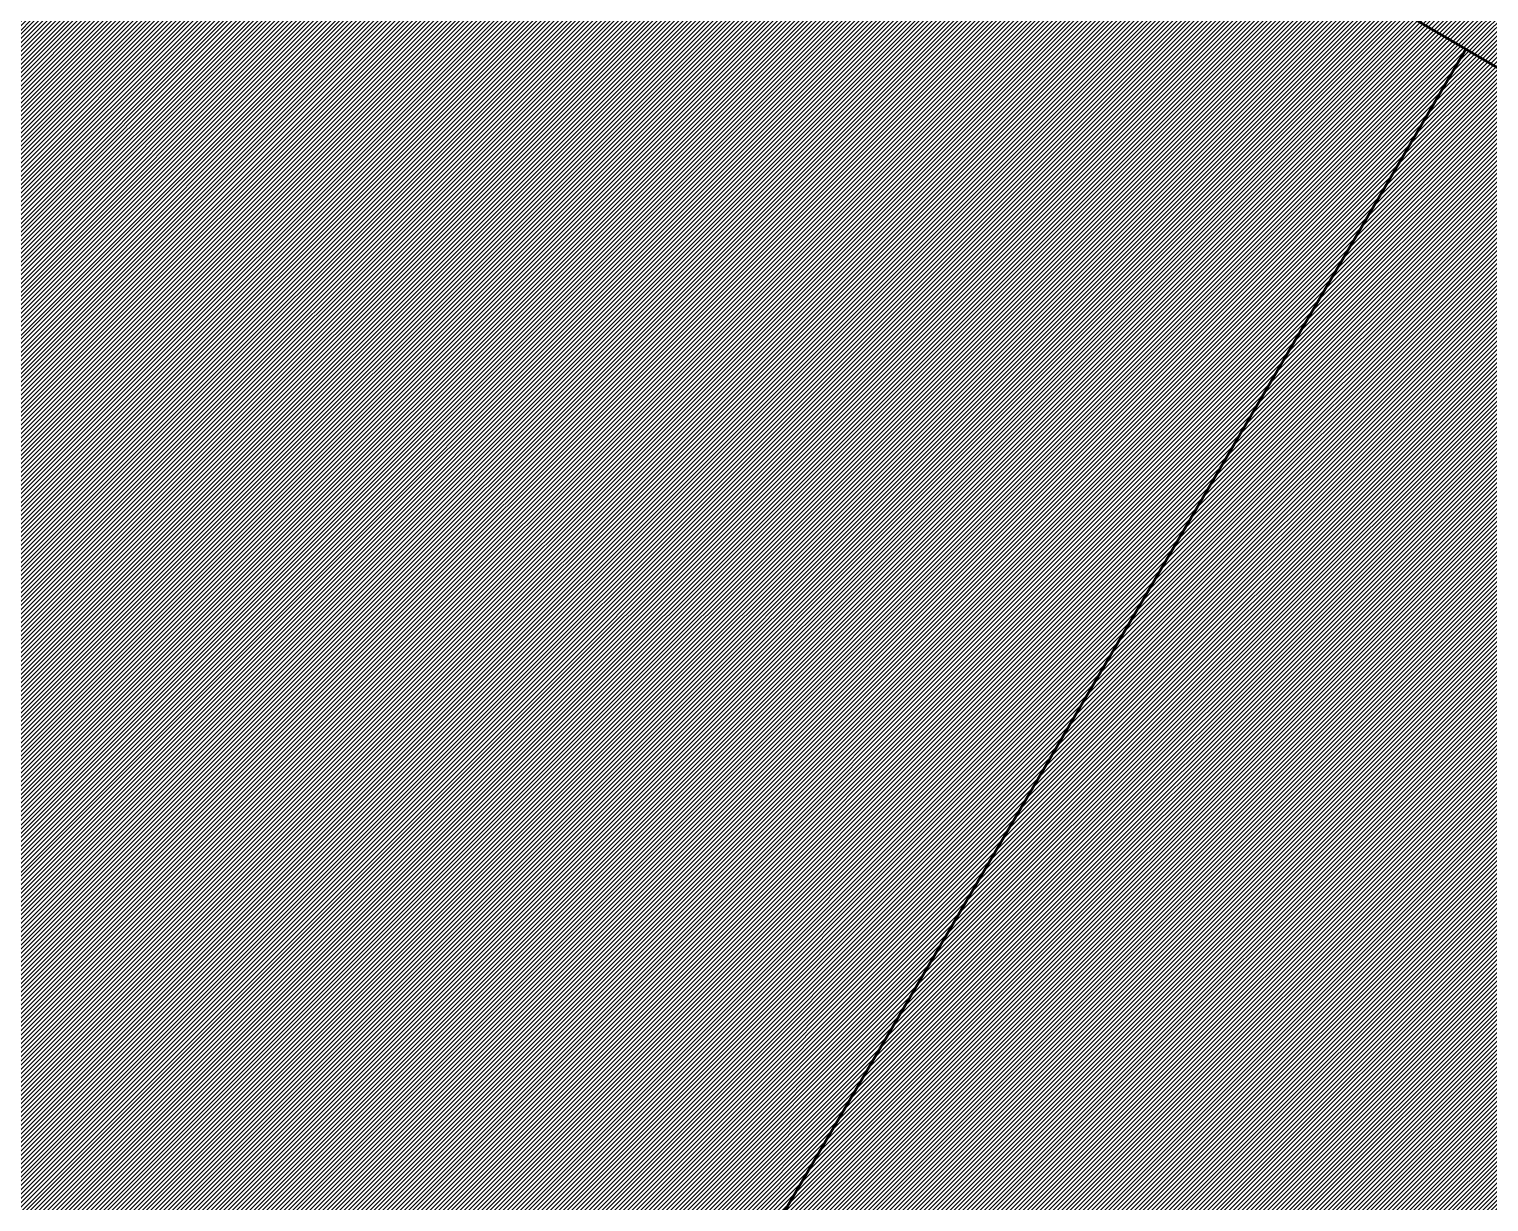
# Model space of a CAD drawing. Header units: metres. Extents: x 729569 to 733474, y 1423763 to 1426173.
# Drawn here: x 731721.5 to 731781.6, y 1425016.8 to 1425065.1 of the extents above; entities that cross this region are included whole.
import ezdxf

# ---------------------------------------------------------------- set-up
doc = ezdxf.new("R2010")
doc.units = ezdxf.units.M
for name, color, linetype in [('GREEN_AREA', 7, 'Continuous'), ('PARCEL_BORDER', 7, 'Continuous'), ('PARCEL_L', 7, 'Continuous')]:
    doc.layers.add(name, color=color, linetype=linetype)

msp = doc.modelspace()

# ---------------------------------------------------------------- hatches: boundary and pattern name
at = {"layer": 'GREEN_AREA', "true_color": 0x96c896}
h = msp.add_hatch(dxfattribs=at)
h.set_pattern_fill('SOLID')
h.paths.add_polyline_path([(731725.544, 1425102.416), (731726.077, 1425102.315), (731727.484, 1425102.19), (731728.897, 1425102.204), (731730.302, 1425102.356), (731731.685, 1425102.645), (731733.034, 1425103.068), (731733.189, 1425103.134), (731851.834, 1425033.567), (731851.852, 1425033.399), (731852.141, 1425032.016), (731852.564, 1425030.668), (731853.118, 1425029.367), (731853.796, 1425028.128), (731854.592, 1425026.96), (731854.94, 1425026.544), (731852.379, 1425022.177), (731780.66, 1425064.229), (731722.983, 1425098.048), (731725.544, 1425102.416)])
at = {"layer": 'PARCEL_L', "true_color": 0xffffc8}
h = msp.add_hatch(dxfattribs=at)
h.set_pattern_fill('SOLID')
h.paths.add_polyline_path([(731780.66, 1425064.229), (731731.989, 1424981.221), (731674.311, 1425015.04), (731722.983, 1425098.048), (731780.66, 1425064.229)])
h = msp.add_hatch(dxfattribs=at)
h.set_pattern_fill('SOLID')
h.paths.add_polyline_path([(731731.989, 1424981.221), (731780.66, 1425064.229), (731852.379, 1425022.177), (731815.033, 1424958.483), (731814.539, 1424958.691), (731814.25, 1424958.795), (731813.953, 1424958.87), (731813.291, 1424958.999), (731812.972, 1424959.044), (731812.275, 1424959.105), (731812.084, 1424959.115), (731811.447, 1424959.129), (731811.327, 1424959.13), (731810.847, 1424959.121), (731810.797, 1424959.12), (731810.668, 1424959.116), (731810.585, 1424959.118), (731810.275, 1424959.111), (731809.967, 1424959.073), (731809.665, 1424959.003), (731809.51, 1424958.958), (731809.247, 1424958.869), (731808.993, 1424958.756), (731808.751, 1424958.62), (731808.523, 1424958.463), (731808.31, 1424958.285), (731808.114, 1424958.088), (731807.938, 1424957.873), (731807.831, 1424957.731), (731807.649, 1424957.458), (731807.467, 1424957.149), (731807.431, 1424957.087), (731807.199, 1424956.671), (731807.193, 1424956.662), (731806.943, 1424956.209), (731806.695, 1424955.771), (731806.667, 1424955.714), (731806.664, 1424955.715), (731806.517, 1424955.442), (731806.229, 1424954.944), (731805.805, 1424954.226), (731805.293, 1424953.361), (731804.733, 1424952.414), (731804.728, 1424952.405), (731804.153, 1424951.426), (731804.144, 1424951.41), (731803.588, 1424950.449), (731803.573, 1424950.423), (731803.07, 1424949.532), (731803.045, 1424949.487), (731802.627, 1424948.717), (731802.624, 1424948.711), (731802.179, 1424947.886), (731801.76, 1424947.137), (731801.755, 1424947.128), (731801.356, 1424946.407), (731801.322, 1424946.342), (731800.955, 1424945.641), (731800.895, 1424945.518), (731800.563, 1424944.807), (731800.489, 1424944.633), (731800.196, 1424943.884), (731800.124, 1424943.676), (731799.873, 1424942.862), (731799.86, 1424942.81), (731799.628, 1424943.03), (731799.19, 1424943.447), (731799.175, 1424943.46), (731798.7, 1424943.906), (731798.672, 1424943.932), (731798.127, 1424944.432), (731798.103, 1424944.453), (731797.617, 1424944.888), (731797.606, 1424944.899), (731797.048, 1424945.393), (731797.041, 1424945.4), (731796.427, 1424945.939), (731796.422, 1424945.944), (731795.769, 1424946.517), (731795.765, 1424946.52), (731795.087, 1424947.112), (731795.084, 1424947.114), (731794.396, 1424947.714), (731793.715, 1424948.306), (731793.059, 1424948.877), (731793.055, 1424948.88), (731792.322, 1424949.514), (731792.317, 1424949.519), (731791.595, 1424950.141), (731791.591, 1424950.144), (731790.895, 1424950.742), (731790.248, 1424951.297), (731789.665, 1424951.797), (731789.167, 1424952.225), (731788.781, 1424952.559), (731788.349, 1424952.944), (731787.945, 1424953.314), (731787.943, 1424953.317), (731787.551, 1424953.674), (731787.508, 1424953.713), (731787.13, 1424954.046), (731787.041, 1424954.121), (731786.658, 1424954.432), (731786.506, 1424954.548), (731786.139, 1424954.81), (731785.981, 1424954.915), (731785.646, 1424955.123), (731785.598, 1424955.152), (731785.324, 1424955.315), (731785.14, 1424955.435), (731785.073, 1424955.485), (731785.036, 1424955.525), (731784.85, 1424955.787), (731784.845, 1424955.793), (731784.553, 1424956.202), (731784.302, 1424956.508), (731784.056, 1424956.771), (731783.804, 1424957.011), (731783.525, 1424957.22), (731783.323, 1424957.354), (731783.105, 1424957.486), (731782.876, 1424957.599), (731782.639, 1424957.692), (731782.492, 1424957.742), (731782.231, 1424957.819), (731781.965, 1424957.872), (731781.887, 1424957.883), (731781.562, 1424957.915), (731781.483, 1424957.918), (731781.072, 1424957.907), (731780.919, 1424957.892), (731780.607, 1424957.845), (731780.301, 1424957.766), (731780.079, 1424957.696), (731779.757, 1424957.573), (731779.452, 1424957.415), (731779.167, 1424957.246), (731778.94, 1424957.097), (731778.727, 1424956.927), (731778.382, 1424956.626), (731778.185, 1424956.438), (731777.841, 1424956.078), (731777.828, 1424956.065), (731777.472, 1424955.688), (731777.453, 1424955.668), (731777.063, 1424955.247), (731776.985, 1424955.16), (731776.801, 1424954.945), (731731.989, 1424981.221)])

# ---------------------------------------------------------------- linework, layer by layer
at = {"layer": 'PARCEL_BORDER', "lineweight": 50, "true_color": 0x326432}
msp.add_lwpolyline([(731725.544, 1425102.416), (731726.077, 1425102.315), (731727.484, 1425102.19), (731728.897, 1425102.204), (731730.302, 1425102.356), (731731.685, 1425102.645), (731733.034, 1425103.068), (731733.189, 1425103.134), (731851.834, 1425033.567), (731851.852, 1425033.399), (731852.141, 1425032.016), (731852.564, 1425030.668), (731853.118, 1425029.367), (731853.796, 1425028.128), (731854.592, 1425026.96), (731854.94, 1425026.544), (731852.379, 1425022.177), (731780.66, 1425064.229), (731722.983, 1425098.048), (731725.544, 1425102.416)], close=True, dxfattribs=at)
at = {"layer": 'PARCEL_BORDER', "lineweight": 50, "true_color": 0x323232}
msp.add_lwpolyline([(731780.66, 1425064.229), (731731.989, 1424981.221), (731674.311, 1425015.04), (731722.983, 1425098.048), (731780.66, 1425064.229)], close=True, dxfattribs=at)
msp.add_lwpolyline([(731731.989, 1424981.221), (731780.66, 1425064.229), (731852.379, 1425022.177)], dxfattribs=at)

doc.saveas('drawing.dxf')
